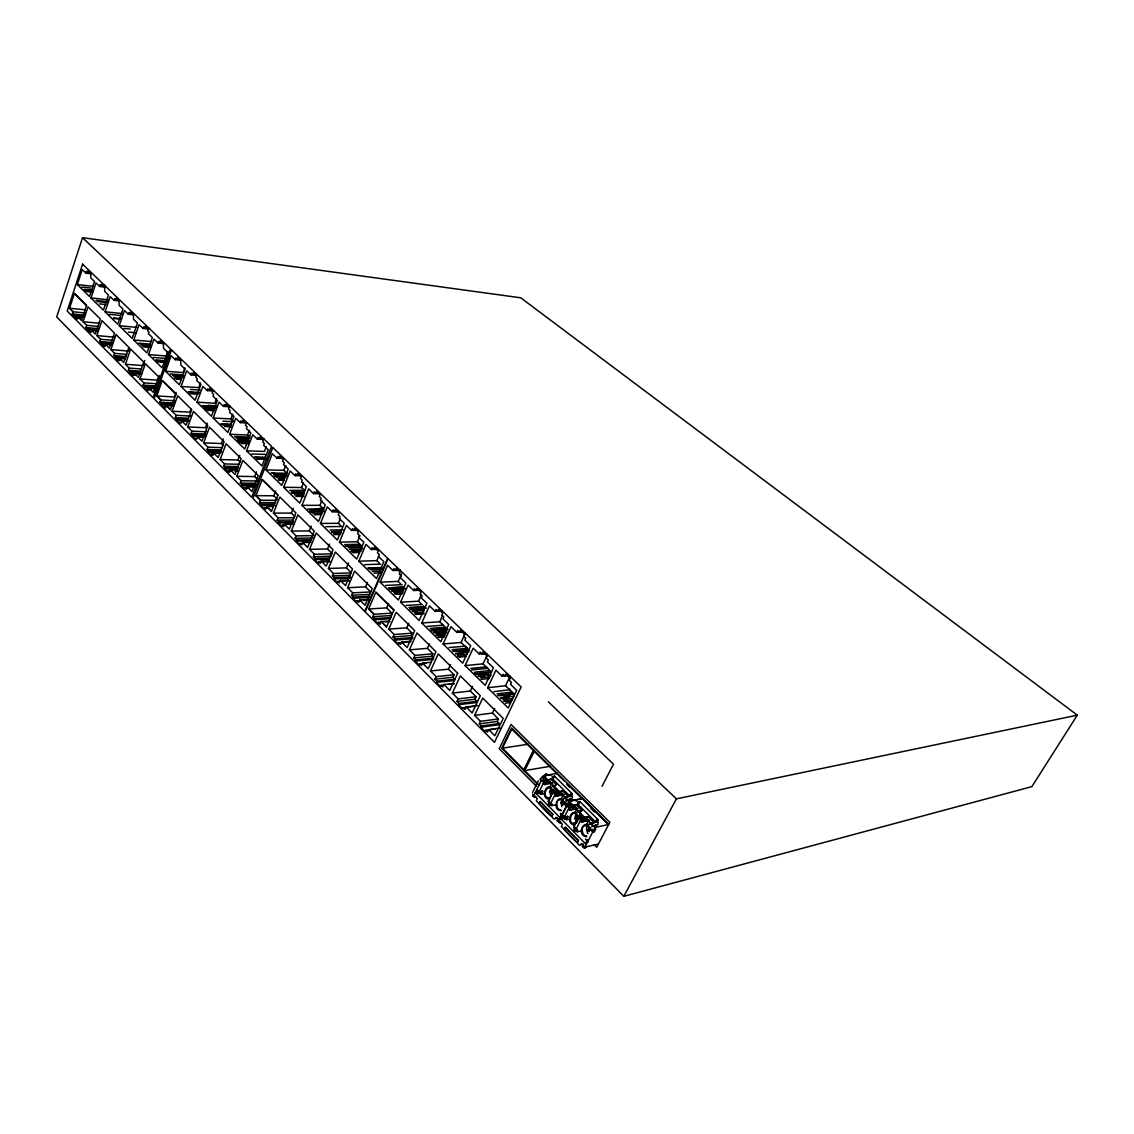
<?xml version="1.0" encoding="UTF-8"?>
<svg xmlns="http://www.w3.org/2000/svg" width="1134" height="1134" viewBox="0 0 1134 1134"><rect width="100%" height="100%" fill="white"/><g stroke="black" fill="none" stroke-linecap="round" stroke-linejoin="round"><path stroke-width="1.5" d="M569.481 798.96L570.53 798.095L570.926 799.768M595.393 825.042L596.824 824.531L595.945 826.204M572.443 797.585L572.188 798.279A5.486 2.722 27.9 0 1 571.139 798.931M82.527 237.672L56.7 316.939L623.799 896.328L1031.883 786.613L1077.3 715.157L520.733 297.803L82.527 237.672L676.431 798.846L1077.3 715.157M85.263 312.984L73.086 311.779L69.557 308.221L74.433 293.38L86.553 305.386L81.591 320.327L77.948 316.67L77.24 318.838L76.176 317.775L75.808 318.852L73.285 316.202M91.004 272.968L87.516 272.543L88.055 270.884L90.663 273.393L90.848 277.958L94.491 281.473L89.501 296.513L77.325 284.549L82.229 269.608L85.886 273.152L91.117 273.776M84.058 316.216L73.611 315.195L72.378 313.948L73.115 311.694L69.585 308.15M85.886 273.152L86.425 271.494L89.926 271.919M83.08 321.73L88.027 306.86L100.387 319.108L95.355 334.062L91.641 330.334L90.918 332.517L89.827 331.426L89.458 332.517L86.864 329.895L87.219 328.803L85.957 327.528L86.68 325.345L83.08 321.73L98.771 323.218M104.852 286.321L101.351 285.924L101.904 284.251L104.569 286.817L104.753 291.424L108.467 295.01L103.378 310.149L90.961 297.944L95.965 282.905L99.693 286.519L104.938 287.115M99.693 286.519L100.246 284.861L105.49 285.456M96.872 335.593L101.918 320.624L114.52 333.127L109.388 348.181L105.604 344.382L104.852 346.579L103.747 345.459L103.378 346.55L100.728 343.871L101.096 342.78L99.792 341.476L100.543 339.279L96.872 335.593L114.35 337.138M119.183 300.141L115.682 299.773L116.249 298.086L118.957 300.708L119.155 305.358L122.94 309.029L117.738 324.267L105.079 311.807L110.182 296.669L113.981 300.354L119.254 300.921M113.981 300.354L114.548 298.681L115.682 299.773M114.619 353.425L110.891 349.612L116.037 334.544L128.879 347.358L123.634 362.511L119.807 358.571L119.013 360.839L117.908 359.648L117.511 360.81L114.817 358.018L115.2 356.927L125.732 357.749M133.585 314.033L130.056 313.679L130.637 311.978L133.415 314.657L133.599 319.349L137.469 323.105L132.168 338.442L119.24 325.742L124.456 310.489L128.326 314.246L133.614 314.784M115.186 356.969L113.868 355.594L114.633 353.383L126.909 354.361M128.326 314.246L128.907 312.559L130.056 313.679M129.574 347.727L128.425 351.044L110.891 349.612M125.392 364.269L130.651 349.102L143.777 362.129L138.433 377.381L134.492 373.426L133.713 375.652L132.565 374.489L132.168 375.595L129.404 372.803L129.786 371.697L128.44 370.336L129.219 368.111L125.392 364.269L142.969 365.587L144.727 360.569M133.769 340.002L139.085 324.664L143.04 328.491L148.341 329.002L147.633 330.66L149.022 332.007L148.426 333.708L152.381 337.535L146.952 352.972L133.769 340.002L151.375 341.561M143.04 328.491L143.635 326.805L144.812 327.939L149.617 328.392M144.812 327.939L145.407 326.223L148.228 328.959M139.992 378.954L145.365 363.688L158.774 376.984L153.303 392.35L149.291 388.296L148.497 390.55L147.321 389.359L146.924 390.479L144.103 387.63L144.486 386.51L143.111 385.121L143.905 382.881L139.992 378.954L157.626 380.159L159.242 375.623M163.069 342.752L159.851 342.468L160.461 340.753L163.339 343.545L163.537 348.351L167.577 352.249L162.049 367.799L148.568 354.559L153.997 339.109L158.051 343.021L164.473 343.588M158.051 343.021L158.647 341.32L159.851 342.468M167.86 351.398L166.23 355.991L148.568 354.559M174.919 400.77L160.759 399.948L156.761 395.936L162.29 380.471L176.025 394.079L170.398 409.629L166.273 405.49L172.722 405.844M180.349 359.421L177.117 359.166L177.74 357.437L180.703 360.286L180.901 365.148L185.04 369.16L179.37 384.823L165.578 371.272L171.135 355.693L175.274 359.705L180.108 360.088M173.757 404.314L161.368 403.633L159.951 402.201L160.787 399.863L156.804 395.851M175.274 359.705L175.898 357.99L177.117 359.166M170.426 409.558L166.301 405.419L165.465 407.758L164.288 406.454L163.849 407.673L160.985 404.668M176.096 392.421L174.452 396.985L156.761 395.936M184.955 367.926L183.283 372.562L165.578 371.272M172.085 411.231L177.698 395.738L191.717 409.643L186.004 425.222L181.809 420.998L180.972 423.266L179.739 422.032L179.328 423.166L176.38 420.19L176.791 419.056L175.345 417.596L176.167 415.327L172.085 411.231L189.803 412.152L190.937 409.076M196.054 374.589L192.823 374.348L193.46 372.604L196.48 375.524L195.842 377.268L197.316 378.699L196.692 380.443L200.902 384.525L195.119 400.302L181.029 386.453L186.713 370.775L190.937 374.872L197.401 375.34M190.937 374.872L191.575 373.143L192.823 374.348M200.477 382.952L198.776 387.615L181.029 386.453M187.72 426.951L193.46 411.358L207.777 425.562L201.937 441.239L197.642 436.93L196.792 439.212L195.544 437.951L195.119 439.099L192.1 436.051L192.525 434.917L191.051 433.429L191.901 431.147L187.72 426.951L205.481 427.731L207.21 423.095M212.342 390.294L209.095 390.082L209.747 388.324L212.838 391.301L212.186 393.073L213.702 394.533L213.05 396.276L217.359 400.458L211.448 416.348L197.047 402.187L202.844 386.411L207.182 390.592L213.646 391.003M207.182 390.592L207.82 388.849L209.095 390.082M216.58 398.53L214.822 403.222L197.047 402.187M222.477 447.661L207.905 447.165L203.638 442.884L209.507 427.192L224.121 441.75L218.153 457.541L213.787 453.076L212.894 455.443L211.633 454.082L211.179 455.287L208.117 452.126L221.059 452.537M230.33 406.185L225.468 405.901L226.12 404.129L229.281 407.177L228.614 408.949L230.159 410.451L229.493 412.209L233.902 416.476L227.863 432.465L213.149 418.021L219.075 402.116L223.497 406.397L229.989 406.766M208.528 451.034L207.04 449.461L207.905 447.165M223.497 406.397L224.149 404.64L225.468 405.901M208.089 452.183L208.543 450.978L221.499 451.389M577.305 821.909L577.745 820.718M223.568 445.648L221.442 443.522L223.2 438.858M233.42 421.281L230.967 418.9L232.739 414.179M220.138 459.539L226.12 443.734L241.088 458.575L234.993 474.48L230.5 469.958L229.607 472.283L228.303 470.964L227.863 472.113L224.702 468.937L225.156 467.789L223.611 466.244L224.489 463.919L220.138 459.539L237.97 460.021L240.153 462.19M245.511 422.302L242.265 422.146L242.945 420.36L246.163 423.478L245.483 425.264L247.07 426.795L246.39 428.567L250.898 432.933L244.717 449.036L229.678 434.265L235.744 418.248L240.252 422.628L246.758 422.939M240.252 422.628L240.932 420.856L242.265 422.146M250.033 437.426L247.524 434.988L249.352 430.24M237.97 460.021L239.77 455.329M236.779 476.28L242.889 460.361L258.198 475.529L251.946 491.532L247.368 486.925L246.461 489.264L245.114 487.903L244.66 489.08L241.443 485.834L241.896 484.657L240.323 483.084L241.23 480.745L236.779 476.28L254.64 476.592L256.865 478.817M264.307 438.929L259.431 438.73L260.125 436.944L263.414 440.12L262.719 441.92L264.335 443.479L263.641 445.279L268.248 449.73L261.926 465.946L246.56 450.85L252.754 434.733L257.375 439.198L263.882 439.453M257.375 439.198L258.056 437.412L259.431 438.73M254.64 476.592L256.468 471.872M266.292 446.64L264.435 451.417L246.56 450.85M276.753 500.321L260.48 500.236L255.915 495.643L262.223 479.526L277.915 495.076L271.48 511.292L266.773 506.558L273.294 506.572M282.437 457.923L279.177 457.838L279.885 456.024L283.273 459.284L282.564 461.099L284.223 462.7L283.5 464.501L288.234 469.079L281.742 485.423L265.98 469.93L272.33 453.685L277.079 458.278L283.585 458.462M277.079 458.278L277.773 456.478L279.177 457.838M277.235 499.187L273.818 495.785L275.704 491.022M287.526 473.87L283.883 470.327L285.796 465.507M273.422 513.121L279.843 496.976L295.889 512.894L289.34 529.124L284.521 524.291L283.571 526.658L282.168 525.24L281.686 526.431L278.312 523.015L278.794 521.838L277.15 520.18L278.085 517.813L273.422 513.121L291.339 513.092L294.84 516.565M300.411 475.274L297.151 475.203L297.873 473.388L301.332 476.719L300.609 478.548L302.296 480.192L301.573 482.007L306.407 486.684L299.773 503.142L283.642 487.294L290.148 470.936L294.996 475.628L301.516 475.756M294.996 475.628L295.719 473.828L297.151 475.203M554.228 777.3L553.931 776.577L552.91 777.343M291.339 513.092L293.267 508.287M304.068 489.931L301.573 487.521L303.529 482.659M291.31 531.109L297.873 514.85L314.288 531.137L307.583 547.481L302.665 542.534L301.701 544.915L300.255 543.469L299.773 544.66L296.314 541.173L296.796 539.982L295.109 538.281L296.073 535.9L291.31 531.109L309.242 530.882L314.019 535.645L296.073 535.9M319.065 493.276L315.805 493.247L316.556 491.405L320.086 494.821L319.349 496.664L321.078 498.336L320.341 500.165L325.288 504.956L318.498 521.541L301.984 505.31L308.646 488.839L313.594 493.644L318.498 493.687M313.594 493.644L314.331 491.83L315.805 493.247M307.697 509.123L322.51 508.514M309.242 530.882L311.212 526.063M301.984 505.31L319.93 505.353L321.928 500.463M309.525 549.423L316.258 533.008L333.042 549.721L326.181 566.178L321.163 561.061L320.142 563.513L318.697 561.968L318.172 563.229L314.671 559.601L329.356 559.19M332.333 511.788L333.084 509.946L334.587 511.406L335.352 509.549L338.981 513.05L338.215 514.907L339.987 516.622L339.222 518.465L344.297 523.369L337.337 540.053L320.44 523.454L327.258 506.87L332.333 511.788L338.868 511.774M329.852 557.999L315.167 558.41L313.438 556.666L314.43 554.271L332.39 553.817L327.499 548.955L309.539 549.366L314.401 554.328M314.642 559.657L315.167 558.41M327.499 548.955L329.512 544.093M320.44 523.454L338.414 523.313L340.271 518.833M328.463 568.474L346.437 567.865L351.441 572.84L333.467 573.506L328.463 568.474L335.338 552.003L352.546 569.055L345.53 585.626L340.37 580.438L339.349 582.862L337.833 581.345L337.322 582.55L333.708 578.893L334.218 577.688L350.562 577.05M351.597 530.443L352.376 528.586L353.907 530.074L354.687 528.217L358.401 531.803L357.621 533.66L359.435 535.418L358.656 537.275L363.844 542.293L356.728 559.105L339.435 542.109L346.394 525.411L351.597 530.443L358.131 530.358M334.218 577.688L332.446 575.916L333.467 573.506M346.437 567.865L348.492 562.974M339.435 542.109L357.408 541.769L359.946 535.758M347.585 587.696L365.559 586.873L370.676 591.962L352.702 592.841L347.585 587.696L354.63 571.111L372.25 588.574L365.049 605.258L359.776 599.957L358.727 602.381L357.182 600.836L356.657 602.041L352.957 598.313L353.468 597.094L369.826 596.257M378.529 556.525L383.845 561.67L376.545 578.581L358.84 561.188L365.984 544.363L371.3 549.522L377.835 549.366M353.468 597.094L351.668 595.279L352.702 592.841M371.3 549.522L372.094 547.651L373.667 549.182L376.942 549.097M373.667 549.182L374.461 547.311L378.274 550.968L377.466 552.853L379.323 554.654L376.828 560.635L358.84 561.188M365.559 586.873L367.487 582.394M368.649 608.887L373.908 614.16L372.803 616.698L390.791 615.564L391.854 613.14L373.866 614.259L368.621 608.972L375.878 592.175L393.952 610.092L386.538 626.989L381.123 621.545L389.288 621.007M392.988 570.515L393.81 568.644L395.412 570.204L396.234 568.318L400.146 572.089L399.31 573.974L401.223 575.831L400.401 577.702L405.859 582.989L398.374 600.028L380.202 582.181L387.53 565.228L392.988 570.515L399.522 570.274M388.381 587.936L403.25 586.632M390.11 589.623L404.98 588.305M368.621 608.972L386.595 607.909L388.565 603.401M380.202 582.181L398.19 581.402L401.521 573.776M413.669 590.545L414.505 588.659L416.164 590.261L417 588.362L420.998 592.217L420.147 594.117L422.117 596.016L421.267 597.902L426.866 603.316L419.183 620.482L400.571 602.182L408.07 585.13L413.669 590.545L420.204 590.219M394.15 634.516L393.059 636.982L411.047 635.607L412.124 633.169L394.15 634.516L388.764 629.115L396.177 612.289L414.69 630.646L407.134 647.571L401.578 641.986L400.472 644.466L398.856 642.822L398.303 644.055L394.419 640.129L394.958 638.896L412.946 637.506M388.764 629.115L406.752 627.825L408.764 623.289M400.571 602.182L418.545 601.19L421.281 595.052M414.916 655.395L409.402 649.853L416.986 632.928L435.966 651.738L428.213 668.777L422.528 663.064L421.394 665.545L419.736 663.872L419.169 665.105L415.186 661.079L415.739 659.846L433.712 658.202L431.771 656.26L413.797 657.876L414.916 655.395L432.89 653.808L431.771 656.26M435.173 611.368L436.037 609.468L437.724 611.113L438.589 609.199L442.685 613.154L441.821 615.067L443.833 617.009L442.969 618.923L448.71 624.465L440.828 641.759L421.749 622.991L429.446 605.811L435.173 611.368L441.707 610.957M409.402 649.853L427.376 648.336L429.446 643.758M421.749 622.991L439.708 621.758L442.515 615.578M436.122 676.644L434.946 679.195L452.934 677.267L454.082 674.801L436.122 676.644L430.466 670.959L438.248 653.907L457.682 673.256M456.86 632.375L457.739 630.461L459.483 632.148L460.376 630.221L464.571 634.275L463.678 636.202L465.748 638.201L464.855 640.115L470.738 645.799L462.672 663.206L443.096 643.984L450.992 626.677L456.86 632.375L463.395 631.879M436.377 682.455L436.973 681.151L454.932 679.252L454.365 680.485L436.406 682.399L440.46 686.58L441.069 685.276L444.33 684.922M430.466 670.959L448.44 669.188L450.552 664.581M443.096 643.984L461.056 642.482L465.351 633.155M453.713 683.433L443.933 684.482L442.742 687.048L441.069 685.276M457.711 673.199L449.73 690.408L443.933 684.482M458.179 698.898L457.002 701.407L474.933 699.267L476.11 696.786L458.179 698.898L452.381 693.072L460.347 675.907L480.32 695.695L472.155 712.96L466.173 706.95L464.997 709.473L463.239 707.701L462.658 708.963L458.462 704.738L459.043 703.477L476.989 701.308L476.393 702.556L458.462 704.738M479.214 654.02L480.121 652.093L481.893 653.808L482.815 651.866L487.124 656.033L486.202 657.975L488.329 660.016L487.407 661.958L493.446 667.798L485.168 685.319L465.096 665.587L473.19 648.18L479.214 654.02L484.105 653.567M465.096 665.587L483.027 663.844L487.436 654.446M452.381 693.072L470.327 691.031L472.495 686.396M480.49 721.337L479.285 723.875L497.202 721.451L498.407 718.942L480.49 721.337L474.551 715.37L482.73 698.09L503.212 718.389L494.835 735.768L488.697 729.601L487.478 732.139L485.692 730.324L485.083 731.586L480.788 727.248L481.383 725.987L499.3 723.535L498.691 724.782L480.788 727.248M502.121 676.19L503.042 674.248L504.871 676.02L505.807 674.064L510.229 678.33L509.294 680.287L511.462 682.385L510.527 684.341L516.721 690.322L508.216 707.97L487.62 687.743L495.927 670.194L502.121 676.19L508.613 675.495M474.551 715.37L492.468 713.045L494.693 708.381M487.62 687.743L505.523 685.716L510.045 676.247M502.447 748.156L511.746 728.992L533.349 750.41L523.823 769.702L502.447 748.156L528.203 744.216M523.979 770.737L534.086 750.283M539.118 785.139L524.73 770.624L534.256 751.332L557.29 774.182M532.456 792.595L538.296 780.901M539.004 792.864L536.254 793.375L537.672 790.54A3.941 1.871 -45.6 0 1 539.004 792.864L541.428 794.169L542.945 791.149L539.047 791.872L536.765 789.576L533.972 795.175L537.374 798.634L536.297 800.788L539.061 803.595L540.138 801.44L552.924 814.439C549.962 816.395 555.291 821.937 555.745 817.302L559.218 820.846L566.872 805.863L568.545 805.523L569.878 802.915M536.765 789.576L541.414 780.291L543.087 779.994L545.369 782.276L550.359 781.383M545.369 782.276L546.673 779.682L545 779.979L542.718 777.683L543.696 775.727L557.333 773.345M539.897 793.772A3.941 1.871 -45.6 0 0 538.565 791.447L538.48 791.305M539.047 791.872L543.271 783.452L547.892 782.616M545 779.979L545.652 778.675L547.297 780.32L550.784 779.101L556.539 784.856L553.066 786.089L556.539 791.532L558.212 791.22L556.893 793.828L554.569 791.504M543.271 783.452L544.405 784.6L544.844 783.736L551.507 782.531M540.861 793.587L542.364 790.582M547.297 780.32L550.784 779.101M539.217 803.765L540.294 801.61A87.474 42.511 28.6 0 0 552.768 814.283L551.663 816.437A87.431 42.61 28.6 0 1 539.217 803.765L551.663 816.437M549.65 787.478L551.79 783.197M555.079 790.044L551.748 790.667L551.308 791.532L552.768 793.276M549.536 802.149A3.969 1.857 -45.7 0 0 549.196 802.206L548.289 801.284L552.868 791.036M549.196 802.206L547.765 805.041L550.5 804.516M550.6 802.688A3.969 1.857 -45.7 0 0 549.692 802.702L548.246 805.551L556.624 804.998M560.933 793.857L554.781 795.019L550.6 803.609A3.969 1.843 -45.7 0 1 551.889 805.92M556.539 791.532L557.205 790.228L559.019 792.056L562.507 790.809L568.347 796.635L564.86 797.897L566.532 799.569L565.866 800.888M554.781 795.019L555.943 796.181L563.031 794.055M559.019 792.056L562.507 790.809M561.103 798.974L563.286 794.693M564.86 797.897L568.347 796.635M559.898 817.359L561.358 814.51L560.451 813.588M560.437 818.082L558.92 820.718L562.421 824.276L561.316 826.445L564.151 829.337L565.256 827.168L578.411 840.535C575.363 842.505 580.806 848.147 581.303 843.469L584.875 847.112L598.44 844.008M564.973 816.579L568.021 816.664L564.137 817.458L561.798 815.091L566.575 805.735L568.247 805.409L569.58 802.787M568.219 803.241L569.225 801.27M535.262 792.595L561.273 818.932L562.733 816.083A3.997 1.829 -45.8 0 1 564.193 816.48M560.536 813.404L563.641 817.004A3.997 1.829 -45.8 0 1 564.278 816.934A3.997 1.829 -45.8 0 1 564.009 818.365L565.88 819.102L567.439 816.069M564.137 817.458L568.474 808.967L569.651 810.158L577.943 808.485M567.907 803.113L570.26 805.48L570.941 804.162L572.627 805.849L576.1 804.573L582.026 810.484L578.538 811.788L580.41 813.659L579.729 814.963L582.111 817.359L583.783 817.004L582.422 819.641L580.041 817.245L581.402 814.623L579.729 814.963M568.247 805.409L570.586 807.762L571.933 805.14L570.26 805.48M569.651 810.158L576.738 807.947M572.627 805.849L576.1 804.573M565.88 819.102L566.476 819.684L568.021 816.664M564.321 829.507L565.427 827.338A88.863 43.546 29.3 0 0 578.241 840.365L577.107 842.534A88.806 43.631 29.3 0 1 564.321 829.507L577.107 842.534M574.74 812.851L576.951 808.556M578.538 811.788L582.026 810.484M581.969 830.768L577.249 831.789A4.026 1.8 -45.9 0 0 576.001 829.507L573.549 826.984L577.929 818.464L576.738 817.274L577.192 816.409L580.509 815.715M575.817 830.329A4.026 1.8 -45.9 0 0 576.086 829.592L573.634 827.111A4.012 1.814 -45.9 0 1 574.272 827.04M575.462 828.018A4.026 1.8 -45.9 0 0 574.569 828.061L573.591 831.435L575.08 828.571A4.026 1.8 -45.9 0 1 576.327 830.839L577.249 831.789M584.903 819.896L580.31 820.86L576.1 829.337M582.111 817.359L582.791 816.041L584.676 817.926L588.149 816.608L594.145 822.604L591.012 823.27L592.402 825.651L591.707 826.969M580.31 820.86L581.501 822.051L588.574 819.783M584.676 817.926L578.879 811.122M602.041 786.316L613.494 764.203L548.346 701.79M586.519 824.673L588.759 820.364M570.615 800.817L582.507 798.492L608.689 824.475L595.152 827.409L594.117 829.393L595.775 829.025L594.4 831.661L592.742 832.03L589.127 828.401L588.674 829.28L589.878 830.485M586.122 839.755L588.022 841.4L585.442 839.018M584.875 847.112L592.742 832.03M623.799 896.328L676.431 798.846M575.987 813.602L574.768 818.408L576.398 821.866M545.511 773.955C547.538 772.807 546.645 777.513 545.326 775.202M551.634 787.492L549.579 791.575L551.223 796.323M562.804 798.832L564.86 797.627M576.37 812.539L578.524 811.306M576.653 822.859C564.874 828.089 572.457 803.184 577.872 818.039M588.277 824.546L591.551 823.383M564.25 801.979L563.938 802.206A2.084 1.517 79.4 0 0 563.4 803.453M588.829 824.687L587.951 825.283A5.67 4.139 78.1 0 0 586.505 828.614L587.313 832.554A4.919 3.586 78.1 0 0 588.036 833.589M578.822 803.538L578.255 802.773L579.687 802.305M552.201 786.33L554.483 785.89M550.529 797.84C538.126 798.818 550.33 778.037 552.598 793.729M570.926 799.201L572.075 800.349L571.026 801.199M563.314 798.917L564.264 798.648M588.319 841.797L587.355 842.023A4.04 1.786 -45.9 0 0 587.029 839.713M573.591 831.435L576.327 830.839M590.672 823.922L593.805 823.256M581.501 822.051L589.779 820.307M582.422 819.641L587.384 818.592M573.01 823.355L575.959 822.731M566.476 819.684L570.473 818.861M583.443 817.671L588.149 816.608M560.55 818.252L561.798 815.091M561.273 818.932L564.009 818.365M576.738 817.274L580.055 816.593M573.081 808.046L576.157 807.436M570.586 807.762L575.562 806.77M570.926 800.944L582.819 798.619M548.388 801.1L550.685 803.439L549.692 802.702M555.943 796.181L564.25 794.594M556.893 793.828L561.869 792.893M541.428 794.169L545.44 793.417M557.871 791.872L559.36 791.603L566.348 798.591M554.214 789.207L555.887 788.895M544.405 784.6L552.74 783.084M542.718 777.683L544.391 777.385M524.73 770.624L550.415 766.258M488.697 729.601L500.094 728M485.692 730.324L495.459 728.964M466.173 706.95L477.584 705.532M463.239 707.701L474.65 706.284M505.608 703.165L510.456 702.57M502.957 699.621L512.639 698.445M503.638 701.237L511.732 700.231M504.928 701.549L511.377 700.755M500.987 697.693L513.9 696.134M500.689 698.346L508.783 697.353M497.741 695.454L513.957 693.526M499.031 695.766L513.546 694.036M503.581 695.837L510.059 695.057M497.075 693.852L511.59 692.137M493.843 691.627L510.045 689.741L509.081 688.792M449.22 684.383L454.124 683.859M481.128 679.351L489.236 678.472M478.548 675.878L489.86 674.687M478.25 676.516L484.742 675.836M487.989 675.495L491.235 675.155M480.462 677.763L490.157 676.729M491.617 672.023L475.387 673.709L474.423 672.774M476.634 674.007L491.178 672.49M476.337 674.645L487.705 673.454M474.721 672.122L489.278 670.633M470.922 668.394L485.48 666.948M471.574 669.967L487.818 668.337L486.869 667.416M422.528 663.064L430.693 662.299M419.736 663.872L426.271 663.248M481.893 653.808L485.154 653.51M466.471 655.948L458.349 656.699L457.413 655.778M415.186 661.079L433.16 659.435M459.582 656.969L466.046 656.373M455.542 653.949L463.678 653.212M457.711 655.14L467.421 654.261M452.749 651.199L469.008 649.768M453.983 651.483L468.54 650.193M458.561 651.681L468.314 650.817M455.84 653.297L468.781 652.149M452.112 649.654L466.684 648.379M449.05 647.557L465.309 646.167M401.578 641.986L411.387 641.206M398.856 642.822L410.295 641.901M394.419 640.129L412.393 638.726M438.064 637.081L444.571 636.571M439.34 637.421L444.202 637.039M435.612 633.75L446.952 632.885M436.236 635.281L444.372 634.657M437.441 635.55L445.534 634.912M433.783 631.964L446.753 630.986M433.5 632.602L446.527 631.624M430.155 628.406L444.741 627.343M430.778 629.923L447.051 628.732L446.144 627.853M431.969 630.178L446.555 629.101M431.685 630.816L436.562 630.461M439.822 630.206L447.958 629.611M427.164 626.379L443.437 625.217L442.543 624.338M381.733 622.183L378.458 622.396L380.046 623.998L381.152 621.46L386.581 626.904M384.993 621.956L389.898 621.63M391.003 617.506L374.659 618.569L372.803 616.698L374.702 618.484L374.121 619.788L390.479 618.725M414.945 614.104L421.465 613.692M416.121 614.344L424.215 613.834M412.563 610.857L423.903 610.163M412.28 611.481L417.17 611.183M414.335 612.601L424.059 611.991M437.724 611.113L440.998 610.9M409.629 608.887L425.916 607.895M410.791 609.114L425.378 608.235M410.508 609.752L423.535 608.958M406.1 605.414L422.387 604.479M409.02 607.385L423.606 606.52M359.776 599.957L367.94 599.517M357.182 600.836L360.442 600.651M363.716 600.481L368.621 600.212M352.957 598.313L369.301 597.462M393.852 592.402L403.576 591.92M351.668 595.279L369.641 594.372M394.448 593.876L402.584 593.465M395.582 594.103L402.074 593.777M395.001 589.397L404.767 588.929M392.109 590.701L403.463 590.148M391.84 591.324L401.62 590.842M416.164 590.261L419.424 590.091M389.246 588.773L403.902 588.078M385.801 585.399L402.088 584.662M340.37 580.438L348.535 580.112M337.833 581.345L349.272 580.863M333.708 578.893L350.052 578.241M332.446 575.916L350.42 575.221M395.412 570.204L400.316 570.033M372.321 571.479L380.429 571.182M374.022 573.138L380.5 572.897M367.841 567.964L380.868 567.51M368.947 568.162L381.917 567.709M368.678 568.786L381.704 568.332M370.634 569.821L381.988 569.41M364.482 564.661L380.769 564.137M321.163 561.061L329.328 560.82M318.697 561.968L330.122 561.628M313.438 556.666L331.397 556.184M351.03 551.648L360.796 551.408M352.943 552.655L359.421 552.485M349.641 549.409L362.611 549.111M351.285 551.025L361.009 550.798M345.275 546.007L355.041 545.794M358.301 545.723L361.562 545.652M346.352 546.191L360.938 545.879M347.996 547.793L362.582 547.467M344.708 544.575L359.308 544.277M296.314 541.173L311 540.918M302.665 542.534L310.829 542.378M300.255 543.469L303.515 543.399M295.109 538.281L313.055 537.998M296.796 539.982L311.481 539.727M333.906 534.568L340.413 534.468M331.738 531.577L341.462 531.463M331.482 532.2L341.249 532.073M333.353 533.164L341.447 533.051M330.136 530.003L343.092 529.847M353.907 530.074L357.182 530.032M325.869 526.686L342.142 526.516M284.521 524.291L292.671 524.22M282.168 525.24L285.428 525.212M278.794 521.838L293.451 521.739M278.312 523.015L292.983 522.916M278.085 517.813L294.386 517.742M277.15 520.18L293.437 520.081M314.231 514.68L320.709 514.652M310.05 511.42L324.041 511.576M334.587 511.406L337.861 511.391M310.829 512.199L314.09 512.185M312.658 513.135L322.368 513.107M552.74 793.672L551.606 792.212L552.853 791.163M309.511 510.045L324.083 510.045M549.749 799.257C538.877 799.116 547.283 778.789 552.924 790.667M275.349 505.41L260.707 505.381L261.203 504.12L259.587 502.49L260.522 500.151L255.958 495.558M267.723 507.536L264.477 507.536L264.009 508.712L260.735 505.296M319.93 508.358L323.19 508.358M275.831 502.646L259.558 502.575L261.174 504.205L274.187 504.247M561.259 810.697C550.628 810.526 558.849 790.781 564.349 802.362M294.316 494.878L304.025 494.963M255.915 495.643L273.818 495.785M295.861 496.38L303.94 496.451M291.254 491.873L304.181 492M291.778 493.219L304.096 493.474M577.844 816.593L577.348 816.678A1.432 1.035 78.7 0 0 576.809 817.727L577.73 819.23M245.114 487.903L248.36 487.946M289.723 490.37L304.961 490.398M241.896 484.657L256.511 484.856M241.443 485.834L254.441 485.99M247.368 486.925L253.874 487.01M283.642 487.294L301.573 487.521M240.323 483.084L254.937 483.297M575.023 824.971C563.867 824.744 572.5 804.148 578.269 816.296M278.113 478.874L284.577 478.987M278.624 480.221L284.464 480.433M241.23 480.745L257.475 481M274.116 475.798L287.1 476.039M275.108 475.926L286.406 476.138M274.867 476.535L286.222 476.748M276.611 477.4L284.677 477.556M271.125 472.864L274.371 472.935M272.103 472.991L286.647 473.289M279.985 473.757L286.477 473.884M273.606 474.466L286.519 474.721M586.845 836.736C574.64 835.432 586.065 814.85 590.417 829.875M224.702 468.937L237.686 469.235M265.98 469.93L283.883 470.327M230.5 469.958L236.992 470.1M228.303 470.964L231.549 471.035M234.795 471.092L238.027 471.163M223.611 466.244L238.211 466.584M225.156 467.789L238.126 468.087M224.489 463.919L239.09 464.288M255.348 457.569L258.595 457.654M257.049 458.405L266.731 458.675M256.823 459.001L263.301 459.185M213.787 453.076L220.265 453.274M211.633 454.082L214.865 454.181M254.626 456.846L265.257 457.257M251.705 453.983L266.292 454.436M207.04 449.461L221.612 449.943M240.224 442.076L248.275 442.373M239.997 442.657L244.845 442.841M241.655 443.479L248.105 443.706M203.638 442.884L221.442 443.522M197.642 436.93L204.12 437.185M240.55 438.645L243.796 438.759M237.346 439.255L248.63 439.694M237.842 440.559L249.168 440.984M238.551 441.254L248.275 441.622M191.051 433.429L205.594 434.024M234.497 436.462L248.984 437.044M192.525 434.917L205.452 435.428M192.1 436.051L205.027 436.562M235.929 437.866L249.551 438.319M191.901 431.147L206.431 431.756M229.678 434.265L247.524 434.988M224.645 426.54L231.081 426.823M181.809 420.998L188.258 421.295M220.917 423.691L231.492 424.229M221.626 424.371L228.076 424.669M223.242 425.165L231.279 425.534M175.345 417.596L188.244 418.233M222.973 421.182L232.654 421.65M176.791 419.056L188.074 419.594M176.38 420.19L189.265 420.799M176.167 415.327L190.682 416.05M213.149 418.021L230.967 418.9M206.36 409.643L211.193 409.913M207.947 410.409L214.369 410.749M203.837 406.369L216.665 407.092M173.346 405.433L160.957 404.753L161.397 403.548L159.979 402.116M204.304 407.63L215.588 408.24M204.985 408.297L214.652 408.821M206.572 409.062L214.595 409.502M159.951 402.201L174.112 402.995M208.018 405.306L216.07 405.759M202.249 405.618L216.75 406.426M190.597 393.144L198.606 393.64M190.384 393.725L195.218 394.022M144.103 387.63L156.449 388.409M149.291 388.296L154.593 388.636M188.372 391.754L199.641 392.463M147.321 389.359L150.85 389.572M189.052 392.407L197.089 392.903M143.111 385.121L155.457 385.914M144.486 386.51L155.075 387.19M190.526 389.43L200.179 390.053M143.905 382.881L156.251 383.703M129.404 372.803L141.722 373.681M134.492 373.426L139.78 373.795M173.814 376.587L183.396 377.253M132.565 374.489L136.08 374.73M175.118 377.877L181.511 378.317M174.919 378.444L181.341 378.898M176.436 379.167L181.227 379.493M128.44 370.336L140.758 371.215M170.327 373.951L182.361 374.815M129.786 371.697L140.347 372.448M172.496 375.297L183.68 376.091M129.219 368.111L141.537 369.018M117.908 359.648L121.423 359.917M113.868 355.594L126.157 356.558M155.868 359.932L165.479 360.683M156.506 360.555L164.515 361.179M157.995 361.25L164.373 361.746M114.817 358.018L125.35 358.84M157.796 361.817L164.203 362.313M564.236 802.05L563.201 802.348A2.084 1.517 79.4 0 0 562.677 803.595L562.96 805.041M564.179 802.787L563.4 804.616M153.317 357.423L166.117 358.443M560.933 809.86L559.941 809.775A4.848 3.501 79.4 0 1 557.418 807.592L556.638 803.708A5.585 4.04 79.4 0 1 558.056 800.391L560.834 799.569A4.848 3.501 79.5 0 1 563.357 801.752L564.137 804.289M99.792 341.476L112.053 342.525M141.963 345.672L149.901 346.352M101.096 342.78L111.6 343.673M143.21 346.905L149.575 347.443M100.728 343.871L111.217 344.764M100.543 339.279L112.79 340.342M138.617 343.163L150.567 344.169M140.701 344.438L150.241 345.26M85.957 327.528L98.162 328.647M128.34 332.078L136.264 332.801M87.219 328.803L97.694 329.767M86.864 329.895L97.326 330.844M123.847 328.421L130.212 329.016M86.68 325.345L98.899 326.479M119.24 325.742L136.803 327.4M586.505 835.871L585.498 835.772A4.933 3.586 78.2 0 1 582.904 833.518L582.096 829.578A5.684 4.139 78.2 0 1 583.556 826.232L586.406 825.439A4.933 3.586 78.2 0 1 589.014 827.692L589.524 828.926M83.703 317.293L73.256 316.273L73.639 315.124L72.392 313.863M79.649 318.101L76.176 317.775L77.254 318.767M113.641 317.903L121.551 318.682M72.378 313.948L84.554 315.139M113.457 318.47L121.409 319.235M69.557 308.221L85.206 309.809M105.079 311.807L122.585 313.579M109.247 314.331L120.36 315.436M97.24 301.587L106.709 302.58M99.608 303.898L105.916 304.564M90.961 297.944L108.425 299.815M96.064 300.425L107.602 301.715M84.639 289.85L91.656 290.63M85.971 290.432L92.265 291.14M85.787 290.984L92.818 291.764M87.134 291.58L91.854 292.09M81.747 287.015L90.507 288.008M84.058 289.283L92.832 290.261M77.325 284.549L93.002 286.321M574.612 800.292L573.946 800.136A5.514 2.736 28.2 0 0 571.649 800.136M550.67 775.415L548.686 774.749A5.429 2.679 27.4 0 0 548.048 774.65M575.278 800.519L576.596 801.128M534.624 797.571L535.787 796.578M86.425 271.494L87.516 272.543M100.246 284.861L101.351 285.924M466.23 647.075L467.151 647.968M319.93 505.353L323.474 508.797M338.414 523.313L340.824 525.652M357.408 541.769L362.341 546.574M376.828 560.635L379.351 563.102M398.19 581.402L400.614 583.755M418.545 601.19L421.026 603.6M423.506 606.01L425.987 608.419M439.708 621.758L446.867 628.704M461.056 642.482L469.604 650.803M483.027 663.844L490.54 671.144M505.523 685.716L514 693.937M74.405 293.451L86.524 305.471M162.261 380.556L175.997 394.164M262.195 479.611L277.887 495.161M375.836 592.26L393.923 610.191M607.044 822.66L511.59 727.957L501.724 748.284L537.7 784.586M558.226 775.061L564.505 781.283M567.014 783.778L582.068 798.719M582.947 799.399L606.449 822.731M567.043 784.586L569.495 787.039M590.814 808.386L594.414 811.958M386.595 607.909L391.854 613.14M406.752 627.825L412.124 633.169M427.376 648.336L432.89 653.808M448.44 669.188L454.082 674.801M470.327 691.031L476.11 696.786M492.468 713.045L498.407 718.942M554.611 776.223L572.103 793.63M579.956 801.639L597.944 819.528M452.934 677.267L454.932 679.252M474.933 699.267L476.989 701.308M497.202 721.451L499.3 723.535M552.386 778.647L569.863 796.082M577.716 804.091L595.676 822.008M543.696 775.727L547.623 779.668M553.392 785.437L559.36 791.404M565.2 797.245L568.219 800.264M547.835 780.064L554.739 786.982M568.914 801.157L572.953 805.197M591.012 823.27L595.152 827.409M573.067 805.509L581.359 813.787M584.917 817.359L592.104 824.546M566.206 803.17L568.545 805.523M592.005 829.237L594.4 831.661M541.414 780.291L544.844 783.736M551.748 790.667L556.383 795.317M570.104 809.279L563.371 802.333L562.918 803.198L564.094 804.375M577.192 816.409L581.955 821.186M77.977 316.599L81.605 320.242M271.522 511.207L266.816 506.473L265.852 508.925L264.477 507.536L265.88 508.826M380.088 623.913L378.501 622.311L377.92 623.629L374.163 619.703M393.059 636.982L394.958 638.896M413.797 657.876L415.739 659.846M434.974 679.138L436.944 681.208M457.002 701.407L459.043 703.477M479.285 723.875L481.383 725.987M164.26 406.539L165.465 407.758M536.269 786.145L499.243 748.738L511.023 724.428L609.837 822.292L596.739 847.24L594.273 844.745M537.672 790.54L538.565 791.447M560.253 818.124L586.235 844.49L585.569 843.583L587.072 840.705A4.054 1.786 -45.9 0 1 587.965 840.663M585.144 846.531L585.229 848.275L583.967 847.793M560.437 821.427L560.522 823.142L559.289 822.674M590.318 829.152L589.07 828.812L589.099 830.712M561.84 806.713L561.061 802.844M577.05 818.011L577.178 818.535A1.914 1.389 78.7 0 0 577.688 819.372M589.028 830.286L588.915 829.266A2.126 1.545 78.1 0 1 589.198 828.359M574.952 827.31A4.012 1.814 -45.9 0 1 574.895 829.393M577.688 819.939A1.914 1.389 78.7 0 1 576.441 818.677L576.285 817.628A2.197 1.602 78.7 0 1 577.121 816.026L577.886 815.885A2.197 1.602 78.7 0 0 577.093 816.962M564.775 817.075A3.997 1.829 -45.8 0 1 564.916 819.301M590.162 828.047A1.843 1.347 78.1 0 0 589.793 827.891L588.73 828.174A2.126 1.545 78.1 0 0 588.177 829.422L588.489 830.896A1.843 1.347 78.1 0 0 589.085 831.576M578.808 803.878A1.673 0.765 -46.2 0 1 577.56 803.609A1.673 0.765 -46.2 0 1 579.091 801.724A1.673 0.765 -46.2 0 1 580.069 802.319M596.81 820.846A4.876 2.438 28.7 0 1 597.661 821.781M597.972 822.263A4.876 2.438 28.7 0 1 598.185 822.731L598.1 824.319A5.571 2.792 28.7 0 1 596.569 825.113M590.162 830.442A5.358 2.367 -46.2 0 1 590.842 829.252M593.436 826.516A5.358 2.367 -46.2 0 1 595.166 825.495M595.704 825.297A5.358 2.367 -46.2 0 1 596.201 825.198M577.801 801.908A4.819 2.396 28.2 0 1 578.312 802.333M565.2 805.367A5.287 2.438 -46 0 1 565.497 804.771M568.432 801.483A5.287 2.438 -46 0 1 570.161 800.491M586.335 846.772A5.542 2.849 28.9 0 1 585.555 847.197M584.123 847.523A5.344 2.353 -46 0 1 583.273 847.509M582.507 846.843A5.344 2.353 -46 0 1 582.479 845.553M582.862 844.447A5.344 2.353 -46 0 1 583.174 843.866M559.927 822.292A5.273 2.41 -45.8 0 1 559.416 822.405M558.963 822.419A5.273 2.41 -45.8 0 1 558.566 822.363M557.659 820.874A5.273 2.41 -45.8 0 1 557.73 820.378M558.098 819.287A5.273 2.41 -45.8 0 1 558.396 818.691M551.252 803.354A3.969 1.857 -45.7 0 1 550.996 805.012M552.456 794.381A1.885 1.361 80 0 1 551.237 793.148L551.096 792.113A2.169 1.559 80 0 1 551.592 790.781M548.289 801.284A3.969 1.857 -45.7 0 1 549.437 801.369M550.812 803.425A3.969 1.857 -45.7 0 1 550.755 803.765M553.491 778.448A1.644 0.78 -46 0 1 552.244 778.066A1.644 0.78 -46 0 1 553.945 776.209A1.644 0.78 -46 0 1 554.597 777.244M561.061 802.844A5.571 4.04 79.4 0 1 561.784 800.434M570.983 794.934A4.805 2.381 28 0 1 572.316 796.748M564.576 803.652A5.287 2.438 -46 0 1 565.37 802.461M566.376 801.341A5.287 2.438 -46 0 1 566.929 800.831M568.091 799.966A5.287 2.438 -46 0 1 568.673 799.626M551.918 776.11A4.749 2.339 27.4 0 1 552.995 776.932M546.886 774.635A5.429 2.679 27.4 0 1 547.438 774.607M539.997 779.852A5.216 2.495 -45.9 0 1 545.95 774.806M557.318 821.087A5.273 2.41 -45.8 0 1 556.865 820.562M557.177 818.167A5.273 2.41 -45.8 0 1 557.474 817.571M534.964 796.734A5.202 2.466 -45.6 0 1 534.468 796.833M534.001 796.848A5.202 2.466 -45.6 0 1 533.264 796.621M532.81 796.082A5.202 2.466 -45.6 0 1 532.697 795.699M532.668 795.26A5.202 2.466 -45.6 0 1 532.867 794.239M570.09 795.217L571.734 794.169L570.09 795.217M595.917 821.158L597.561 820.066L595.917 821.158M82.598 264.151L67.218 311.056L153.062 397.722L170.469 348.875L82.598 264.151M171.546 349.91L154.111 398.785L251.677 497.273L271.565 446.328L171.546 349.91M272.812 447.533L252.896 498.492L364.723 611.396L387.658 558.268L272.812 447.533M388.069 558.665L365.134 611.793L494.467 742.345L521.158 686.977L388.069 558.665M596.427 821.966A1.687 0.751 -46.3 0 0 598.057 819.684A1.687 0.751 -46.3 0 0 595.931 820.647A1.687 0.751 -46.3 0 0 596.427 821.966M570.629 796.054A1.658 0.765 -46.1 0 0 572.216 793.786A1.658 0.765 -46.1 0 0 570.104 794.721A1.658 0.765 -46.1 0 0 570.629 796.054"/></g></svg>
